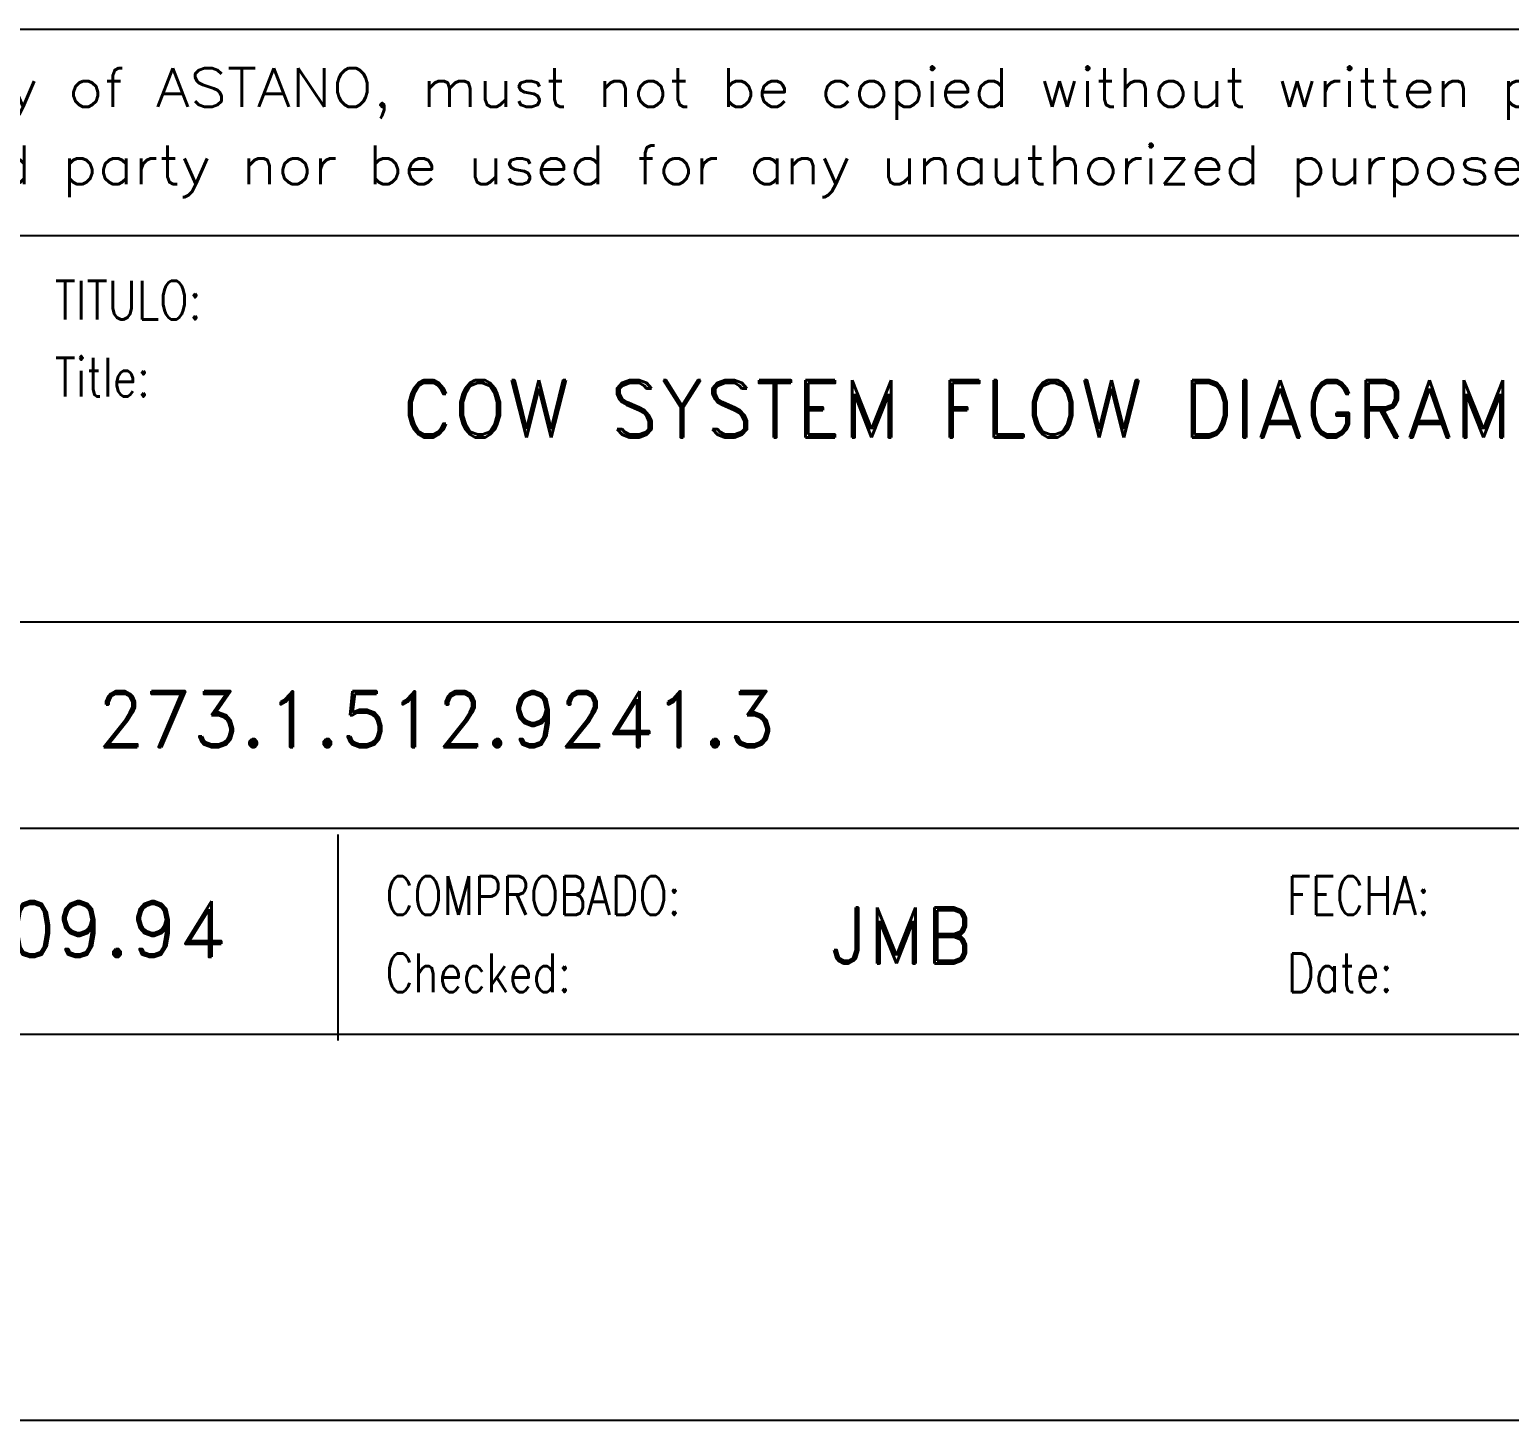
# Model space of a CAD drawing. Extents: x -22909.9 to -22897.8, y -4.7 to 4.1.
# Drawn here: x -22901.917 to -22900.162, y -4.711 to -3.061 of the extents above; entities that cross this region are included whole.
import ezdxf

# ---------------------------------------------------------------- set-up
doc = ezdxf.new("R2010")
doc.units = 0
doc.header["$LTSCALE"] = 0.5
doc.header["$MEASUREMENT"] = 0
doc.layers.get('0').update_dxf_attribs({"linetype": 'CONTINUOUS'})
doc.layers.add('COW', color=2, linetype='CONTINUOUS')
doc.layers.add('FORMATO', color=7, linetype='CONTINUOUS')
doc.styles.add('ROMAND', font='romand', dxfattribs={"height": 0.0339})
doc.styles.add('SIMPLEX', font='SIMPLEX.SHX')

msp = doc.modelspace()

# ---------------------------------------------------------------- linework, layer by layer
at = {"layer": 'FORMATO', "color": 4}
for p, q in [((-22897.8242, -3.0614), (-22903.4764, -3.0614)), ((-22903.4764, -3.3058), (-22897.8242, -3.3058)), ((-22903.4764, -4.2529), (-22897.8242, -4.2529))]:
    msp.add_line(p, q, dxfattribs=at)
at = {"layer": 'FORMATO', "color": 1}
for p, q in [((-22903.4764, -3.7641), (-22899.6574, -3.7641)), ((-22903.4764, -4.0085), (-22899.6574, -4.0085)), ((-22901.5516, -4.2606), (-22901.5516, -4.0161))]:
    msp.add_line(p, q, dxfattribs=at)
at = {"layer": 'FORMATO', "color": 2}
msp.add_line((-22897.8242, -4.7112), (-22909.8925, -4.7112), dxfattribs=at)

# ---------------------------------------------------------------- texts
at = {"style": 'ROMAND'}
msp.add_text('JMB', height=0.06622, dxfattribs=at).set_placement((-22900.9715, -4.1691))
at = {"layer": 'COW', "style": 'ROMAND'}
for s, height, p in [('COW SYSTEM FLOW DIAGRAM', 0.067734, (-22901.4759, -3.5451)), ('273.1.512.9241.3', 0.066223, (-22901.8381, -3.9124)), ('05.09.94', 0.06622, (-22902.0876, -4.1615))]:
    msp.add_text(s, height=height, dxfattribs=at).set_placement(p)
at = {"layer": 'FORMATO', "color": 6, "style": 'SIMPLEX'}
for s, height, width, p in [('This document, which is property of ASTANO, must not be copied without written permission and the contents thereof', 0.0458288, 1.13, (-22903.0793, -3.153)), ('must not be imported to a third party nor be used for any unauthorized purpose.  Controvention will be prosecuted.', 0.0458288, 1.14, (-22903.0793, -3.2447)), ('TITULO:', 0.04583, 0.8, (-22901.8877, -3.4051)), ('Title:', 0.04583, 0.8, (-22901.8877, -3.4967)), ('COMPROBADO:', 0.045829, 0.8, (-22901.4952, -4.1115)), ('FECHA:', 0.04583, 0.8, (-22900.4259, -4.1115)), ('Checked:', 0.04583, 0.8, (-22901.4952, -4.2031)), ('Date:', 0.04583, 0.8, (-22900.4259, -4.2031))]:
    msp.add_text(s, height=height, dxfattribs=dict(at, width=width)).set_placement(p)

doc.saveas('drawing.dxf')
